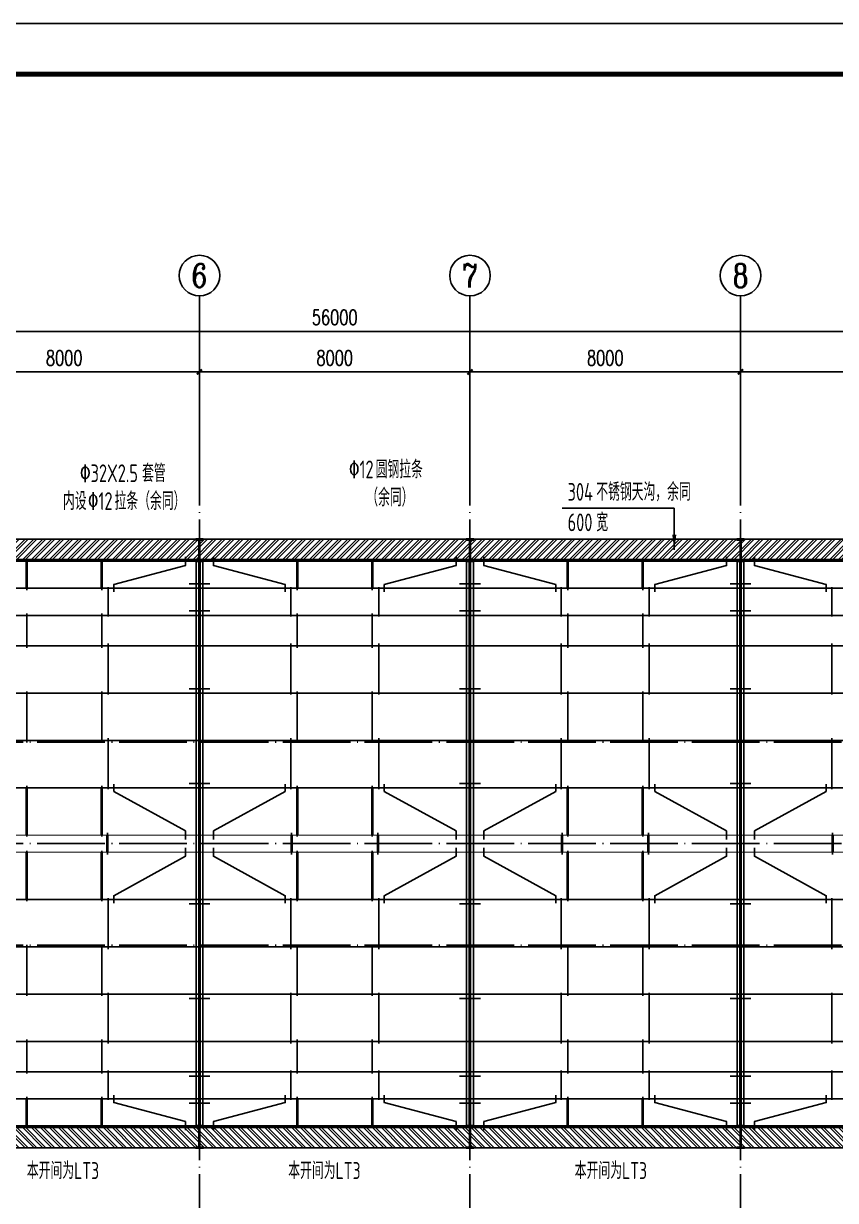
# Model space of a CAD drawing. Header units: millimetres. Extents: x 4533265 to 4958735, y 18976699 to 19555898.
# Drawn here: x 4598939 to 4622949, y 19097159 to 19131966 of the extents above; entities that cross this region are included whole.
import ezdxf
from ezdxf.enums import TextEntityAlignment as Align

# ---------------------------------------------------------------- set-up
doc = ezdxf.new("R2010")
doc.units = ezdxf.units.MM
doc.header["$LTSCALE"] = 1000
doc.header["$MEASUREMENT"] = 0
doc.linetypes.add('DOTE', pattern=[2.42, 2, -0.2, 0.02, -0.2])
doc.layers.get('Defpoints').update_dxf_attribs({"color": 1})
for name, color, linetype in [('3T_WOOD', 21, 'Continuous'), ('AXIS_TEXT', 7, 'Continuous'), ('AXIS_外部', 171, 'Continuous'), ('DOTE', 250, 'DOTE'), ('S-TEXT', 7, 'Continuous'), ('SURFACE', 6, 'Continuous'), ('TEXT', 7, 'Continuous'), ('TK', 4, 'Continuous'), ('屋面隅撑', 7, 'Continuous'), ('檩条拉条', 253, 'Continuous')]:
    doc.layers.add(name, color=color, linetype=linetype)
doc.layers.add('Pkpm_柱子', color=3, linetype='Continuous', lineweight=35)
doc.styles.add('_TCH_AXIS', font='COMPLEX', dxfattribs={"bigfont": 'GBCBIG'})
doc.styles.add('_TCH_DIM_T3', font='SIMPLEX', dxfattribs={"width": 0.705882, "bigfont": 'GBCBIG'})
doc.styles.add('COMPLEX', font='COMPLEX')
doc.styles.add('TSSD_Label', font='tssdeng.shx', dxfattribs={"width": 0.7, "bigfont": 'hztxt.shx'})
doc.styles.add('TSSD_REIN', font='tssdeng.shx', dxfattribs={"width": 0.7, "bigfont": 'tssdchn.shx'})
doc.dimstyles.new('_TCH_ARCH&&150', dxfattribs={"dimtxt": 446.25, "dimasz": 150, "dimexe": 375, "dimexo": 450, "dimgap": 189.375, "dimtad": 1, "dimdec": 0, "dimzin": 0, "dimdsep": 46, "dimtxsty": '_TCH_DIM_T3', "dimblk": 'ARCHTICK', "dimcen": 0.09, "dimclrt": 7, "dimazin": 2, "dimtfac": 1, "dimtdec": 0, "dimtix": 1, "dimtmove": 2, "dimatfit": 3, "dimfxl": 0, "dimtolj": 1, "dimtzin": 0, "dimarcsym": 0})

# ---------------------------------------------------------------- blocks, each defined once
blk = doc.blocks.new('Q3421321321')
at = {"layer": '屋面隅撑', "color": 11, "const_width": 50}
for points in [[(4580351, 19207264), (4580976, 19207264)], [(4580351, 19206464), (4580976, 19206464)], [(4580351, 19204164), (4580976, 19204164)], [(4580351, 19201364), (4580976, 19201364)], [(4580351, 19197805), (4580976, 19197805)], [(4580351, 19195005), (4580976, 19195005)], [(4580351, 19192705), (4580976, 19192705)], [(4580351, 19191905), (4580976, 19191905)]]:
    blk.add_lwpolyline(points, dxfattribs=at)
blk = doc.blocks.new('GeYuanFrame_05140620', base_point=(18.76, 4.34))
at = {"layer": 'TK'}
blk.add_line((43.76, 414.34), (602.76, 414.34), dxfattribs=at)
blk.add_lwpolyline([(18.76, 424.34), (612.76, 424.34), (612.76, 4.34), (18.76, 4.34), (18.76, 424.34)], dxfattribs=at)
at = {"layer": 'TK', "const_width": 1}
blk.add_lwpolyline([(602.76, 414.34), (43.76, 414.34), (43.76, 14.34), (602.76, 14.34)], close=True, dxfattribs=at)
blk = doc.blocks.new('_ArchTick')
at = {"color": 0, "linetype": 'ByBlock', "const_width": 0.4}
blk.add_lwpolyline([(-0.5, -0.5), (0.5, 0.5)], dxfattribs=at)
blk = doc.blocks.new('*D726')
at = {"layer": 'AXIS_外部', "color": 0, "lineweight": -2}
for p, q in [((4596141, 19118363), (4596141, 19122038)), ((4604141, 19118363), (4604141, 19122038)), ((4596141, 19121663), (4604141, 19121663))]:
    blk.add_line(p, q, dxfattribs=at)
at = {"layer": 'Defpoints', "color": 0}
for p in [(4604141, 19121663), (4596141, 19117913), (4604141, 19117913)]:
    blk.add_point(p, dxfattribs=at)
at = {"layer": 'AXIS_外部', "color": 0, "lineweight": -2, "xscale": 150, "yscale": 150, "zscale": 150, "rotation": 180}
blk.add_blockref('_ArchTick', (4596141, 19121663), dxfattribs=at)
at = {"layer": 'AXIS_外部', "color": 0, "lineweight": -2, "xscale": 150, "yscale": 150, "zscale": 150}
blk.add_blockref('_ArchTick', (4604141, 19121663), dxfattribs=at)
at = {"layer": 'AXIS_外部', "color": 7, "insert": (4600141, 19122075), "char_height": 446.2, "attachment_point": 5, "style": '_TCH_DIM_T3'}
blk.add_mtext('\\A1;8000', dxfattribs=at)
blk = doc.blocks.new('*D727')
at = {"layer": 'AXIS_外部', "color": 0, "lineweight": -2}
for p, q in [((4604141, 19118363), (4604141, 19122038)), ((4612141, 19118363), (4612141, 19122038)), ((4604141, 19121663), (4612141, 19121663))]:
    blk.add_line(p, q, dxfattribs=at)
at = {"layer": 'Defpoints', "color": 0}
for p in [(4612141, 19121663), (4604141, 19117913), (4612141, 19117913)]:
    blk.add_point(p, dxfattribs=at)
at = {"layer": 'AXIS_外部', "color": 0, "lineweight": -2, "xscale": 150, "yscale": 150, "zscale": 150, "rotation": 180}
blk.add_blockref('_ArchTick', (4604141, 19121663), dxfattribs=at)
at = {"layer": 'AXIS_外部', "color": 0, "lineweight": -2, "xscale": 150, "yscale": 150, "zscale": 150}
blk.add_blockref('_ArchTick', (4612141, 19121663), dxfattribs=at)
at = {"layer": 'AXIS_外部', "color": 7, "insert": (4608141, 19122075), "char_height": 446.2, "attachment_point": 5, "style": '_TCH_DIM_T3'}
blk.add_mtext('\\A1;8000', dxfattribs=at)
blk = doc.blocks.new('*D728')
at = {"layer": 'AXIS_外部', "color": 0, "lineweight": -2}
for p, q in [((4612141, 19118363), (4612141, 19122038)), ((4620141, 19118363), (4620141, 19122038)), ((4612141, 19121663), (4620141, 19121663))]:
    blk.add_line(p, q, dxfattribs=at)
at = {"layer": 'Defpoints', "color": 0}
for p in [(4620141, 19121663), (4612141, 19117913), (4620141, 19117913)]:
    blk.add_point(p, dxfattribs=at)
at = {"layer": 'AXIS_外部', "color": 0, "lineweight": -2, "xscale": 150, "yscale": 150, "zscale": 150, "rotation": 180}
blk.add_blockref('_ArchTick', (4612141, 19121663), dxfattribs=at)
at = {"layer": 'AXIS_外部', "color": 0, "lineweight": -2, "xscale": 150, "yscale": 150, "zscale": 150}
blk.add_blockref('_ArchTick', (4620141, 19121663), dxfattribs=at)
at = {"layer": 'AXIS_外部', "color": 7, "insert": (4616141, 19122075), "char_height": 446.2, "attachment_point": 5, "style": '_TCH_DIM_T3'}
blk.add_mtext('\\A1;8000', dxfattribs=at)
blk = doc.blocks.new('*D729')
at = {"layer": 'AXIS_外部', "color": 0, "lineweight": -2}
for p, q in [((4620141, 19118363), (4620141, 19122038)), ((4628141, 19118363), (4628141, 19122038)), ((4620141, 19121663), (4628141, 19121663))]:
    blk.add_line(p, q, dxfattribs=at)
at = {"layer": 'Defpoints', "color": 0}
for p in [(4628141, 19121663), (4620141, 19117913), (4628141, 19117913)]:
    blk.add_point(p, dxfattribs=at)
at = {"layer": 'AXIS_外部', "color": 0, "lineweight": -2, "xscale": 150, "yscale": 150, "zscale": 150, "rotation": 180}
blk.add_blockref('_ArchTick', (4620141, 19121663), dxfattribs=at)
at = {"layer": 'AXIS_外部', "color": 0, "lineweight": -2, "xscale": 150, "yscale": 150, "zscale": 150}
blk.add_blockref('_ArchTick', (4628141, 19121663), dxfattribs=at)
at = {"layer": 'AXIS_外部', "color": 7, "insert": (4624141, 19122075), "char_height": 446.2, "attachment_point": 5, "style": '_TCH_DIM_T3'}
blk.add_mtext('\\A1;8000', dxfattribs=at)
blk = doc.blocks.new('*D731')
at = {"layer": 'AXIS_外部', "color": 0, "lineweight": -2}
for p, q in [((4580141, 19118363), (4580141, 19123238)), ((4636141, 19118363), (4636141, 19123238)), ((4580141, 19122863), (4636141, 19122863))]:
    blk.add_line(p, q, dxfattribs=at)
at = {"layer": 'Defpoints', "color": 0}
for p in [(4636141, 19122863), (4580141, 19117913), (4636141, 19117913)]:
    blk.add_point(p, dxfattribs=at)
at = {"layer": 'AXIS_外部', "color": 0, "lineweight": -2, "xscale": 150, "yscale": 150, "zscale": 150, "rotation": 180}
blk.add_blockref('_ArchTick', (4580141, 19122863), dxfattribs=at)
at = {"layer": 'AXIS_外部', "color": 0, "lineweight": -2, "xscale": 150, "yscale": 150, "zscale": 150}
blk.add_blockref('_ArchTick', (4636141, 19122863), dxfattribs=at)
at = {"layer": 'AXIS_外部', "color": 7, "insert": (4608141, 19123275), "char_height": 446.2, "attachment_point": 5, "style": '_TCH_DIM_T3'}
blk.add_mtext('\\A1;56000', dxfattribs=at)
blk = doc.blocks.new('_AXISO')
blk.add_circle((0, 0), 0.5)
at = {"layer": 'AXIS_TEXT', "style": 'COMPLEX', "width": 1.041667}
blk.add_attdef('A', text='', height=0.56, dxfattribs=at).set_placement((-0.25, -0.28), (0.25, -0.28), align=Align.FIT)

msp = doc.modelspace()

# ---------------------------------------------------------------- hatches: boundary and pattern name
at = {"ltscale": 0.5}
h = msp.add_hatch(dxfattribs=at)
h.set_pattern_fill('金属', color=1, scale=75, angle=-360, style=0)
h.set_pattern_definition([(45, (3000748.06, 19140758.5), (-132.582521, 132.582521), []), (45, (3000836.45, 19140758.5), (-132.582521, 132.582521), [])])
h.paths.add_polyline_path([(4580141.1, 19116113.4), (4636141.1, 19116113.4), (4636141.1, 19116713.4), (4580141.1, 19116713.4)])
h = msp.add_hatch(dxfattribs=at)
h.set_pattern_fill('金属', color=1, scale=75, angle=-360, style=0)
h.set_pattern_definition([(315, (3000748.06, 19074668.27), (-132.582521, -132.582521), []), (315, (3000836.45, 19074668.27), (-132.582521, -132.582521), [])])
h.paths.add_polyline_path([(4580141.1, 19099313.4), (4636141.1, 19099313.4), (4636141.1, 19098713.4), (4580141.1, 19098713.4)])
at = {"layer": 'Pkpm_柱子'}
for points in [[(4604251.1, 19116713.4), (4604251.1, 19116701.4), (4604146.1, 19116701.4), (4604146.1, 19116075.4), (4604251.1, 19116075.4), (4604251.1, 19116063.4), (4604031.1, 19116063.4), (4604031.1, 19116075.4), (4604136.1, 19116075.4), (4604136.1, 19116701.4), (4604031.1, 19116701.4), (4604031.1, 19116713.4)], [(4612251.1, 19116713.4), (4612251.1, 19116701.4), (4612146.1, 19116701.4), (4612146.1, 19116075.4), (4612251.1, 19116075.4), (4612251.1, 19116063.4), (4612031.1, 19116063.4), (4612031.1, 19116075.4), (4612136.1, 19116075.4), (4612136.1, 19116701.4), (4612031.1, 19116701.4), (4612031.1, 19116713.4)], [(4620251.1, 19116713.4), (4620251.1, 19116701.4), (4620146.1, 19116701.4), (4620146.1, 19116075.4), (4620251.1, 19116075.4), (4620251.1, 19116063.4), (4620031.1, 19116063.4), (4620031.1, 19116075.4), (4620136.1, 19116075.4), (4620136.1, 19116701.4), (4620031.1, 19116701.4), (4620031.1, 19116713.4)], [(4604251.1, 19099363.4), (4604251.1, 19099351.4), (4604146.1, 19099351.4), (4604146.1, 19098725.4), (4604251.1, 19098725.4), (4604251.1, 19098713.4), (4604031.1, 19098713.4), (4604031.1, 19098725.4), (4604136.1, 19098725.4), (4604136.1, 19099351.4), (4604031.1, 19099351.4), (4604031.1, 19099363.4)], [(4612251.1, 19099363.4), (4612251.1, 19099351.4), (4612146.1, 19099351.4), (4612146.1, 19098725.4), (4612251.1, 19098725.4), (4612251.1, 19098713.4), (4612031.1, 19098713.4), (4612031.1, 19098725.4), (4612136.1, 19098725.4), (4612136.1, 19099351.4), (4612031.1, 19099351.4), (4612031.1, 19099363.4)], [(4620251.1, 19099363.4), (4620251.1, 19099351.4), (4620146.1, 19099351.4), (4620146.1, 19098725.4), (4620251.1, 19098725.4), (4620251.1, 19098713.4), (4620031.1, 19098713.4), (4620031.1, 19098725.4), (4620136.1, 19098725.4), (4620136.1, 19099351.4), (4620031.1, 19099351.4), (4620031.1, 19099363.4)]]:
    msp.add_hatch(color=256, dxfattribs=at).paths.add_polyline_path(points)

# ---------------------------------------------------------------- linework, layer by layer
at = {"color": 2}
for p, q in [((4599032.4, 19116102.1), (4599032.4, 19115206.6)), ((4601249.7, 19116102.1), (4601249.7, 19115206.6)), ((4607032.4, 19116102.1), (4607032.4, 19115206.6)), ((4609249.7, 19116102.1), (4609249.7, 19115206.6)), ((4615032.4, 19116102.1), (4615032.4, 19115206.6)), ((4617249.7, 19116102.1), (4617249.7, 19115206.6)), ((4601443.4, 19114427), (4601443.4, 19115293.4)), ((4606838.7, 19114427), (4606838.7, 19115293.4)), ((4609443.4, 19114427), (4609443.4, 19115293.4)), ((4614838.7, 19114427), (4614838.7, 19115293.4)), ((4617443.4, 19114427), (4617443.4, 19115293.4)), ((4622838.7, 19114427), (4622838.7, 19115293.4)), ((4599032.4, 19113505.3), (4599032.4, 19114516.9)), ((4601249.7, 19113505.3), (4601249.7, 19114516.9)), ((4607032.4, 19113505.3), (4607032.4, 19114516.9)), ((4609249.7, 19113505.3), (4609249.7, 19114516.9)), ((4615032.4, 19113505.3), (4615032.4, 19114516.9)), ((4617249.7, 19113505.3), (4617249.7, 19114516.9)), ((4601443.4, 19112127), (4601443.4, 19113629.1)), ((4606838.7, 19112127), (4606838.7, 19113629.1)), ((4609443.4, 19112127), (4609443.4, 19113629.1)), ((4614838.7, 19112127), (4614838.7, 19113629.1)), ((4617443.4, 19112127), (4617443.4, 19113629.1)), ((4622838.7, 19112127), (4622838.7, 19113629.1)), ((4599032.4, 19110705.3), (4599032.4, 19112214.6)), ((4601249.7, 19110705.3), (4601249.7, 19112214.6)), ((4607032.4, 19110705.3), (4607032.4, 19112214.6)), ((4609249.7, 19110705.3), (4609249.7, 19112214.6)), ((4615032.4, 19110705.3), (4615032.4, 19112214.6)), ((4617249.7, 19110705.3), (4617249.7, 19112214.6)), ((4601443.4, 19109327), (4601443.4, 19110834.5)), ((4606838.7, 19109327), (4606838.7, 19110834.5)), ((4609443.4, 19109327), (4609443.4, 19110834.5)), ((4614838.7, 19109327), (4614838.7, 19110834.5)), ((4617443.4, 19109327), (4617443.4, 19110834.5)), ((4622838.7, 19109327), (4622838.7, 19110834.5)), ((4599032.4, 19107924.4), (4599032.4, 19109419.9)), ((4601249.7, 19107924.4), (4601249.7, 19109419.9)), ((4607032.4, 19107924.4), (4607032.4, 19109419.9)), ((4609249.7, 19107924.4), (4609249.7, 19109419.9)), ((4615032.4, 19107924.4), (4615032.4, 19109419.9)), ((4617249.7, 19107924.4), (4617249.7, 19109419.9)), ((4601417, 19107395), (4601417, 19108035.8)), ((4601417, 19107395), (4601417, 19108035.8)), ((4601417, 19107395), (4601417, 19108035.8)), ((4601417, 19107395), (4601417, 19108035.8)), ((4601417, 19107395), (4601417, 19108035.8)), ((4601417, 19107395), (4601417, 19108035.8)), ((4601417, 19107395), (4601417, 19108035.8)), ((4601417, 19107395), (4601417, 19108035.8)), ((4601417, 19108031.8), (4601417, 19107391)), ((4601417, 19108031.8), (4601417, 19107391)), ((4601417, 19108031.8), (4601417, 19107391)), ((4601417, 19108031.8), (4601417, 19107391)), ((4601417, 19108031.8), (4601417, 19107391)), ((4601417, 19108031.8), (4601417, 19107391)), ((4601417, 19108031.8), (4601417, 19107391)), ((4601417, 19108031.8), (4601417, 19107391)), ((4606865.1, 19107395), (4606865.1, 19108035.8)), ((4606865.1, 19107395), (4606865.1, 19108035.8)), ((4606865.1, 19107395), (4606865.1, 19108035.8)), ((4606865.1, 19107395), (4606865.1, 19108035.8)), ((4606865.1, 19107395), (4606865.1, 19108035.8)), ((4606865.1, 19107395), (4606865.1, 19108035.8)), ((4606865.1, 19107395), (4606865.1, 19108035.8)), ((4606865.1, 19107395), (4606865.1, 19108035.8)), ((4606865.1, 19108031.8), (4606865.1, 19107391)), ((4606865.1, 19108031.8), (4606865.1, 19107391)), ((4606865.1, 19108031.8), (4606865.1, 19107391)), ((4606865.1, 19108031.8), (4606865.1, 19107391)), ((4606865.1, 19108031.8), (4606865.1, 19107391)), ((4606865.1, 19108031.8), (4606865.1, 19107391)), ((4606865.1, 19108031.8), (4606865.1, 19107391)), ((4606865.1, 19108031.8), (4606865.1, 19107391)), ((4609417, 19107395), (4609417, 19108035.8)), ((4609417, 19107395), (4609417, 19108035.8)), ((4609417, 19107395), (4609417, 19108035.8)), ((4609417, 19107395), (4609417, 19108035.8)), ((4609417, 19107395), (4609417, 19108035.8)), ((4609417, 19107395), (4609417, 19108035.8)), ((4609417, 19107395), (4609417, 19108035.8)), ((4609417, 19107395), (4609417, 19108035.8)), ((4609417, 19108031.8), (4609417, 19107391)), ((4609417, 19108031.8), (4609417, 19107391)), ((4609417, 19108031.8), (4609417, 19107391)), ((4609417, 19108031.8), (4609417, 19107391)), ((4609417, 19108031.8), (4609417, 19107391)), ((4609417, 19108031.8), (4609417, 19107391)), ((4609417, 19108031.8), (4609417, 19107391)), ((4609417, 19108031.8), (4609417, 19107391)), ((4614865.1, 19107395), (4614865.1, 19108035.8)), ((4614865.1, 19107395), (4614865.1, 19108035.8)), ((4614865.1, 19107395), (4614865.1, 19108035.8)), ((4614865.1, 19107395), (4614865.1, 19108035.8)), ((4614865.1, 19107395), (4614865.1, 19108035.8)), ((4614865.1, 19107395), (4614865.1, 19108035.8)), ((4614865.1, 19107395), (4614865.1, 19108035.8)), ((4614865.1, 19107395), (4614865.1, 19108035.8)), ((4614865.1, 19108031.8), (4614865.1, 19107391)), ((4614865.1, 19108031.8), (4614865.1, 19107391)), ((4614865.1, 19108031.8), (4614865.1, 19107391)), ((4614865.1, 19108031.8), (4614865.1, 19107391)), ((4614865.1, 19108031.8), (4614865.1, 19107391)), ((4614865.1, 19108031.8), (4614865.1, 19107391)), ((4614865.1, 19108031.8), (4614865.1, 19107391)), ((4614865.1, 19108031.8), (4614865.1, 19107391)), ((4617417, 19107395), (4617417, 19108035.8)), ((4617417, 19107395), (4617417, 19108035.8)), ((4617417, 19107395), (4617417, 19108035.8)), ((4617417, 19107395), (4617417, 19108035.8)), ((4617417, 19107395), (4617417, 19108035.8)), ((4617417, 19107395), (4617417, 19108035.8)), ((4617417, 19107395), (4617417, 19108035.8)), ((4617417, 19107395), (4617417, 19108035.8)), ((4617417, 19108031.8), (4617417, 19107391)), ((4617417, 19108031.8), (4617417, 19107391)), ((4617417, 19108031.8), (4617417, 19107391)), ((4617417, 19108031.8), (4617417, 19107391)), ((4617417, 19108031.8), (4617417, 19107391)), ((4617417, 19108031.8), (4617417, 19107391)), ((4617417, 19108031.8), (4617417, 19107391)), ((4617417, 19108031.8), (4617417, 19107391)), ((4622865.1, 19107395), (4622865.1, 19108035.8)), ((4622865.1, 19107395), (4622865.1, 19108035.8)), ((4622865.1, 19107395), (4622865.1, 19108035.8)), ((4622865.1, 19107395), (4622865.1, 19108035.8)), ((4622865.1, 19107395), (4622865.1, 19108035.8)), ((4622865.1, 19107395), (4622865.1, 19108035.8)), ((4622865.1, 19107395), (4622865.1, 19108035.8)), ((4622865.1, 19107395), (4622865.1, 19108035.8)), ((4622865.1, 19108031.8), (4622865.1, 19107391)), ((4622865.1, 19108031.8), (4622865.1, 19107391)), ((4622865.1, 19108031.8), (4622865.1, 19107391)), ((4622865.1, 19108031.8), (4622865.1, 19107391)), ((4622865.1, 19108031.8), (4622865.1, 19107391)), ((4622865.1, 19108031.8), (4622865.1, 19107391)), ((4622865.1, 19108031.8), (4622865.1, 19107391)), ((4622865.1, 19108031.8), (4622865.1, 19107391)), ((4599032.4, 19107502.3), (4599032.4, 19106006.8)), ((4601249.7, 19107502.3), (4601249.7, 19106006.8)), ((4607032.4, 19107502.3), (4607032.4, 19106006.8)), ((4609249.7, 19107502.3), (4609249.7, 19106006.8)), ((4615032.4, 19107502.3), (4615032.4, 19106006.8)), ((4617249.7, 19107502.3), (4617249.7, 19106006.8)), ((4601443.4, 19106099.7), (4601443.4, 19104592.3)), ((4606838.7, 19106099.7), (4606838.7, 19104592.3)), ((4609443.4, 19106099.7), (4609443.4, 19104592.3)), ((4614838.7, 19106099.7), (4614838.7, 19104592.3)), ((4617443.4, 19106099.7), (4617443.4, 19104592.3)), ((4622838.7, 19106099.7), (4622838.7, 19104592.3)), ((4599032.4, 19104721.4), (4599032.4, 19103212.2)), ((4601249.7, 19104721.4), (4601249.7, 19103212.2)), ((4607032.4, 19104721.4), (4607032.4, 19103212.2)), ((4609249.7, 19104721.4), (4609249.7, 19103212.2)), ((4615032.4, 19104721.4), (4615032.4, 19103212.2)), ((4617249.7, 19104721.4), (4617249.7, 19103212.2)), ((4601443.4, 19103299.7), (4601443.4, 19101797.7)), ((4606838.7, 19103299.7), (4606838.7, 19101797.7)), ((4609443.4, 19103299.7), (4609443.4, 19101797.7)), ((4614838.7, 19103299.7), (4614838.7, 19101797.7)), ((4617443.4, 19103299.7), (4617443.4, 19101797.7)), ((4622838.7, 19103299.7), (4622838.7, 19101797.7)), ((4599032.4, 19101921.4), (4599032.4, 19100909.8)), ((4601249.7, 19101921.4), (4601249.7, 19100909.8)), ((4607032.4, 19101921.4), (4607032.4, 19100909.8)), ((4609249.7, 19101921.4), (4609249.7, 19100909.8)), ((4615032.4, 19101921.4), (4615032.4, 19100909.8)), ((4617249.7, 19101921.4), (4617249.7, 19100909.8)), ((4601443.4, 19100999.7), (4601443.4, 19100133.4)), ((4606838.7, 19100999.7), (4606838.7, 19100133.4)), ((4609443.4, 19100999.7), (4609443.4, 19100133.4)), ((4614838.7, 19100999.7), (4614838.7, 19100133.4)), ((4617443.4, 19100999.7), (4617443.4, 19100133.4)), ((4622838.7, 19100999.7), (4622838.7, 19100133.4)), ((4599032.4, 19099324.7), (4599032.4, 19100220.2)), ((4601249.7, 19099324.7), (4601249.7, 19100220.2)), ((4607032.4, 19099324.7), (4607032.4, 19100220.2)), ((4609249.7, 19099324.7), (4609249.7, 19100220.2)), ((4615032.4, 19099324.7), (4615032.4, 19100220.2)), ((4617249.7, 19099324.7), (4617249.7, 19100220.2))]:
    msp.add_line(p, q, dxfattribs=at)
at = {"color": 35, "linetype": 'ByBlock', "ltscale": 3}
for p, q in [((4604041.1, 19116063.4), (4604041.1, 19099363.4)), ((4604121.1, 19116063.4), (4604121.1, 19099363.4)), ((4604161.1, 19116063.4), (4604161.1, 19099363.4)), ((4604241.1, 19116063.4), (4604241.1, 19099363.4)), ((4612041.1, 19116063.4), (4612041.1, 19099363.4)), ((4612121.1, 19116063.4), (4612121.1, 19099363.4)), ((4612161.1, 19116063.4), (4612161.1, 19099363.4)), ((4612241.1, 19116063.4), (4612241.1, 19099363.4)), ((4620041.1, 19116063.4), (4620041.1, 19099363.4)), ((4620121.1, 19116063.4), (4620121.1, 19099363.4)), ((4620161.1, 19116063.4), (4620161.1, 19099363.4)), ((4620241.1, 19116063.4), (4620241.1, 19099363.4))]:
    msp.add_line(p, q, dxfattribs=at)
for points in [[(4580141.1, 19116113.4), (4636141.1, 19116113.4), (4636141.1, 19116713.4), (4580141.1, 19116713.4)], [(4580141.1, 19099313.4), (4636141.1, 19099313.4), (4636141.1, 19098713.4), (4580141.1, 19098713.4)]]:
    msp.add_lwpolyline(points, close=True)
at = {"ltscale": 0.5}
for points in [[(4603727.8, 19116189.5), (4603727.8, 19115937), (4601606.1, 19115371.5), (4601606.1, 19115155)], [(4604554.3, 19116189.5), (4604554.3, 19115937), (4606676, 19115371.5), (4606676, 19115155)], [(4611727.8, 19116189.5), (4611727.8, 19115937), (4609606.1, 19115371.5), (4609606.1, 19115155)], [(4612554.3, 19116189.5), (4612554.3, 19115937), (4614676, 19115371.5), (4614676, 19115155)], [(4619727.8, 19116189.5), (4619727.8, 19115937), (4617606.1, 19115371.5), (4617606.1, 19115155)], [(4620554.3, 19116189.5), (4620554.3, 19115937), (4622676, 19115371.5), (4622676, 19115155)], [(4603727.8, 19107837), (4603727.8, 19108089.5), (4601606.1, 19109255), (4601606.1, 19109471.5)], [(4604554.3, 19107837), (4604554.3, 19108089.5), (4606676, 19109255), (4606676, 19109471.5)], [(4611727.8, 19107837), (4611727.8, 19108089.5), (4609606.1, 19109255), (4609606.1, 19109471.5)], [(4612554.3, 19107837), (4612554.3, 19108089.5), (4614676, 19109255), (4614676, 19109471.5)], [(4619727.8, 19107837), (4619727.8, 19108089.5), (4617606.1, 19109255), (4617606.1, 19109471.5)], [(4620554.3, 19107837), (4620554.3, 19108089.5), (4622676, 19109255), (4622676, 19109471.5)], [(4603727.8, 19107589.8), (4603727.8, 19107337.3), (4601606.1, 19106171.8), (4601606.1, 19105955.3)], [(4604554.3, 19107589.8), (4604554.3, 19107337.3), (4606676, 19106171.8), (4606676, 19105955.3)], [(4611727.8, 19107589.8), (4611727.8, 19107337.3), (4609606.1, 19106171.8), (4609606.1, 19105955.3)], [(4612554.3, 19107589.8), (4612554.3, 19107337.3), (4614676, 19106171.8), (4614676, 19105955.3)], [(4619727.8, 19107589.8), (4619727.8, 19107337.3), (4617606.1, 19106171.8), (4617606.1, 19105955.3)], [(4620554.3, 19107589.8), (4620554.3, 19107337.3), (4622676, 19106171.8), (4622676, 19105955.3)], [(4603727.8, 19099237.3), (4603727.8, 19099489.8), (4601606.1, 19100055.3), (4601606.1, 19100271.8)], [(4604554.3, 19099237.3), (4604554.3, 19099489.8), (4606676, 19100055.3), (4606676, 19100271.8)], [(4611727.8, 19099237.3), (4611727.8, 19099489.8), (4609606.1, 19100055.3), (4609606.1, 19100271.8)], [(4612554.3, 19099237.3), (4612554.3, 19099489.8), (4614676, 19100055.3), (4614676, 19100271.8)], [(4619727.8, 19099237.3), (4619727.8, 19099489.8), (4617606.1, 19100055.3), (4617606.1, 19100271.8)], [(4620554.3, 19099237.3), (4620554.3, 19099489.8), (4622676, 19100055.3), (4622676, 19100271.8)]]:
    msp.add_lwpolyline(points, dxfattribs=at)
at = {"layer": 'AXIS_外部'}
for p, q in [((4604141.1, 19117912.8), (4604141.1, 19123912.8)), ((4612141.1, 19117912.8), (4612141.1, 19123912.8)), ((4620141.1, 19117912.8), (4620141.1, 19123912.8))]:
    msp.add_line(p, q, dxfattribs=at)
at = {"layer": 'DOTE'}
for p, q in [((4604141.1, 19119713.4), (4604141.1, 19095713.4)), ((4612141.1, 19119713.4), (4612141.1, 19095713.4)), ((4620141.1, 19119713.4), (4620141.1, 19095713.4)), ((4579984.6, 19116713.4), (4636613.4, 19116713.4)), ((4579984.6, 19110713.4), (4636613.4, 19110713.4)), ((4579984.6, 19107713.4), (4636613.4, 19107713.4)), ((4579984.6, 19104713.4), (4636613.4, 19104713.4)), ((4579984.6, 19098713.4), (4636613.4, 19098713.4))]:
    msp.add_line(p, q, dxfattribs=at)
at = {"layer": 'Pkpm_柱子'}
for points in [[(4604251.1, 19116713.4), (4604251.1, 19116701.4), (4604146.1, 19116701.4), (4604146.1, 19116075.4), (4604251.1, 19116075.4), (4604251.1, 19116063.4), (4604031.1, 19116063.4), (4604031.1, 19116075.4), (4604136.1, 19116075.4), (4604136.1, 19116701.4), (4604031.1, 19116701.4), (4604031.1, 19116713.4)], [(4612251.1, 19116713.4), (4612251.1, 19116701.4), (4612146.1, 19116701.4), (4612146.1, 19116075.4), (4612251.1, 19116075.4), (4612251.1, 19116063.4), (4612031.1, 19116063.4), (4612031.1, 19116075.4), (4612136.1, 19116075.4), (4612136.1, 19116701.4), (4612031.1, 19116701.4), (4612031.1, 19116713.4)], [(4620251.1, 19116713.4), (4620251.1, 19116701.4), (4620146.1, 19116701.4), (4620146.1, 19116075.4), (4620251.1, 19116075.4), (4620251.1, 19116063.4), (4620031.1, 19116063.4), (4620031.1, 19116075.4), (4620136.1, 19116075.4), (4620136.1, 19116701.4), (4620031.1, 19116701.4), (4620031.1, 19116713.4)], [(4604251.1, 19099363.4), (4604251.1, 19099351.4), (4604146.1, 19099351.4), (4604146.1, 19098725.4), (4604251.1, 19098725.4), (4604251.1, 19098713.4), (4604031.1, 19098713.4), (4604031.1, 19098725.4), (4604136.1, 19098725.4), (4604136.1, 19099351.4), (4604031.1, 19099351.4), (4604031.1, 19099363.4)], [(4612251.1, 19099363.4), (4612251.1, 19099351.4), (4612146.1, 19099351.4), (4612146.1, 19098725.4), (4612251.1, 19098725.4), (4612251.1, 19098713.4), (4612031.1, 19098713.4), (4612031.1, 19098725.4), (4612136.1, 19098725.4), (4612136.1, 19099351.4), (4612031.1, 19099351.4), (4612031.1, 19099363.4)], [(4620251.1, 19099363.4), (4620251.1, 19099351.4), (4620146.1, 19099351.4), (4620146.1, 19098725.4), (4620251.1, 19098725.4), (4620251.1, 19098713.4), (4620031.1, 19098713.4), (4620031.1, 19098725.4), (4620136.1, 19098725.4), (4620136.1, 19099351.4), (4620031.1, 19099351.4), (4620031.1, 19099363.4)]]:
    msp.add_lwpolyline(points, close=True, dxfattribs=at)
at = {"layer": 'S-TEXT', "color": 3}
for p, q in [((4618182.5, 19117634.1), (4614870, 19117634.1)), ((4618182.5, 19116397.7), (4618182.5, 19117634.1))]:
    msp.add_line(p, q, dxfattribs=at)
for points in [[(4603069.2, 19118262.4, 0, 0, 0), (4600232.2, 19118262.4, 0, 0, 0), (4599214.4, 19115960.6, 120, 0, 0), (4599032.4, 19115549.1, 0, 0, 0)], [(4610659.6, 19118359.2, 0, 0, 0), (4608650.1, 19118359.2, 0, 0, 0), (4607048.8, 19115326.5, 120, 0, 0), (4606838.7, 19114928.6, 0, 0, 0)], [(4618182.5, 19116397.7, 0, 120, 0), (4618182.5, 19116847.7, 0, 0, 0)]]:
    msp.add_lwpolyline(points, format="xyseb", dxfattribs=at)
at = {"layer": 'SURFACE'}
for p, q in [((4580151.1, 19116063.3), (4636131.1, 19116063.3)), ((4580151.1, 19115263.3), (4636131.1, 19115263.3)), ((4580151.1, 19114463.3), (4636131.1, 19114463.3)), ((4580151.1, 19113563.3), (4636131.1, 19113563.3)), ((4580151.1, 19112163.3), (4636131.1, 19112163.3)), ((4580151.1, 19110763.3), (4636131.1, 19110763.3)), ((4580151.1, 19109363.3), (4636131.1, 19109363.3)), ((4580151.1, 19106063.5), (4636131.1, 19106063.5)), ((4580151.1, 19104663.5), (4636131.1, 19104663.5)), ((4580151.1, 19103263.5), (4636131.1, 19103263.5)), ((4580151.1, 19101863.5), (4636131.1, 19101863.5)), ((4580151.1, 19100963.5), (4636131.1, 19100963.5)), ((4580151.1, 19100163.5), (4636131.1, 19100163.5)), ((4580151.1, 19099363.5), (4636131.1, 19099363.5))]:
    msp.add_line(p, q, dxfattribs=at)
at = {"layer": 'SURFACE', "color": 4, "const_width": 30}
for points in [[(4580151.1, 19107963.3), (4636131.1, 19107963.3)], [(4580151.1, 19107463.5), (4636131.1, 19107463.5)]]:
    msp.add_lwpolyline(points, dxfattribs=at)
at = {"layer": '檩条拉条', "color": 2, "const_width": 80}
for points in [[(4599032.4, 19115263.3), (4599032.4, 19116063.3)], [(4601249.7, 19115263.3), (4601249.7, 19116063.3)], [(4607032.4, 19115263.3), (4607032.4, 19116063.3)], [(4609249.7, 19115263.3), (4609249.7, 19116063.3)], [(4615032.4, 19115263.3), (4615032.4, 19116063.3)], [(4617249.7, 19115263.3), (4617249.7, 19116063.3)], [(4599032.4, 19109363.3), (4599032.4, 19107963.3)], [(4601249.7, 19109363.3), (4601249.7, 19107963.3)], [(4607032.4, 19109363.3), (4607032.4, 19107963.3)], [(4609249.7, 19109363.3), (4609249.7, 19107963.3)], [(4615032.4, 19109363.3), (4615032.4, 19107963.3)], [(4617249.7, 19109363.3), (4617249.7, 19107963.3)], [(4601417, 19107473.1), (4601417, 19107973.1)], [(4601417, 19107473.1), (4601417, 19107973.1)], [(4601417, 19107473.1), (4601417, 19107973.1)], [(4601417, 19107473.1), (4601417, 19107973.1)], [(4606865.1, 19107473.1), (4606865.1, 19107973.1)], [(4606865.1, 19107473.1), (4606865.1, 19107973.1)], [(4606865.1, 19107473.1), (4606865.1, 19107973.1)], [(4606865.1, 19107473.1), (4606865.1, 19107973.1)], [(4609417, 19107473.1), (4609417, 19107973.1)], [(4609417, 19107473.1), (4609417, 19107973.1)], [(4609417, 19107473.1), (4609417, 19107973.1)], [(4609417, 19107473.1), (4609417, 19107973.1)], [(4614865.1, 19107473.1), (4614865.1, 19107973.1)], [(4614865.1, 19107473.1), (4614865.1, 19107973.1)], [(4614865.1, 19107473.1), (4614865.1, 19107973.1)], [(4614865.1, 19107473.1), (4614865.1, 19107973.1)], [(4617417, 19107473.1), (4617417, 19107973.1)], [(4617417, 19107473.1), (4617417, 19107973.1)], [(4617417, 19107473.1), (4617417, 19107973.1)], [(4617417, 19107473.1), (4617417, 19107973.1)], [(4622865.1, 19107473.1), (4622865.1, 19107973.1)], [(4622865.1, 19107473.1), (4622865.1, 19107973.1)], [(4622865.1, 19107473.1), (4622865.1, 19107973.1)], [(4622865.1, 19107473.1), (4622865.1, 19107973.1)], [(4601417, 19107953.7), (4601417, 19107453.7)], [(4601417, 19107953.7), (4601417, 19107453.7)], [(4601417, 19107953.7), (4601417, 19107453.7)], [(4601417, 19107953.7), (4601417, 19107453.7)], [(4606865.1, 19107953.7), (4606865.1, 19107453.7)], [(4606865.1, 19107953.7), (4606865.1, 19107453.7)], [(4606865.1, 19107953.7), (4606865.1, 19107453.7)], [(4606865.1, 19107953.7), (4606865.1, 19107453.7)], [(4609417, 19107953.7), (4609417, 19107453.7)], [(4609417, 19107953.7), (4609417, 19107453.7)], [(4609417, 19107953.7), (4609417, 19107453.7)], [(4609417, 19107953.7), (4609417, 19107453.7)], [(4614865.1, 19107953.7), (4614865.1, 19107453.7)], [(4614865.1, 19107953.7), (4614865.1, 19107453.7)], [(4614865.1, 19107953.7), (4614865.1, 19107453.7)], [(4614865.1, 19107953.7), (4614865.1, 19107453.7)], [(4617417, 19107953.7), (4617417, 19107453.7)], [(4617417, 19107953.7), (4617417, 19107453.7)], [(4617417, 19107953.7), (4617417, 19107453.7)], [(4617417, 19107953.7), (4617417, 19107453.7)], [(4622865.1, 19107953.7), (4622865.1, 19107453.7)], [(4622865.1, 19107953.7), (4622865.1, 19107453.7)], [(4622865.1, 19107953.7), (4622865.1, 19107453.7)], [(4622865.1, 19107953.7), (4622865.1, 19107453.7)], [(4599032.4, 19106063.5), (4599032.4, 19107463.5)], [(4601249.7, 19106063.5), (4601249.7, 19107463.5)], [(4607032.4, 19106063.5), (4607032.4, 19107463.5)], [(4609249.7, 19106063.5), (4609249.7, 19107463.5)], [(4615032.4, 19106063.5), (4615032.4, 19107463.5)], [(4617249.7, 19106063.5), (4617249.7, 19107463.5)], [(4599032.4, 19100163.5), (4599032.4, 19099363.5)], [(4601249.7, 19100163.5), (4601249.7, 19099363.5)], [(4607032.4, 19100163.5), (4607032.4, 19099363.5)], [(4609249.7, 19100163.5), (4609249.7, 19099363.5)], [(4615032.4, 19100163.5), (4615032.4, 19099363.5)], [(4617249.7, 19100163.5), (4617249.7, 19099363.5)]]:
    msp.add_lwpolyline(points, dxfattribs=at)

# ---------------------------------------------------------------- block references
at = {"layer": '3T_WOOD', "xscale": 150, "yscale": 150, "zscale": 150}
msp.add_blockref('GeYuanFrame_05140620', (4567584.4, 19068966.2), dxfattribs=at)
at = {"layer": '3T_WOOD'}
for p in [(23477.8, -91871.1), (31477.8, -91871.1), (39477.8, -91871.1)]:
    msp.add_blockref('Q3421321321', p, dxfattribs=at)
at = {"layer": 'AXIS_外部'}
ref = msp.add_blockref('_AXISO', (4604141.1, 19124512.8), dxfattribs=dict(at, xscale=1200, yscale=1200, zscale=1200))
ref.add_attrib('A', '6', dxfattribs={"layer": 'AXIS_TEXT', "height": 698.9, "style": '_TCH_AXIS'}).set_placement((4603908.1, 19124163.4), (4604374, 19124163.4), align=Align.FIT)
ref = msp.add_blockref('_AXISO', (4612141.1, 19124512.8), dxfattribs=dict(at, xscale=1200, yscale=1200, zscale=1200))
ref.add_attrib('A', '7', dxfattribs={"layer": 'AXIS_TEXT', "height": 698.9, "style": '_TCH_AXIS'}).set_placement((4611908.1, 19124163.4), (4612374, 19124163.4), align=Align.FIT)
ref = msp.add_blockref('_AXISO', (4620141.1, 19124512.8), dxfattribs=dict(at, xscale=1200, yscale=1200, zscale=1200))
ref.add_attrib('A', '8', dxfattribs={"layer": 'AXIS_TEXT', "height": 698.9, "style": '_TCH_AXIS'}).set_placement((4619908.1, 19124163.4), (4620374, 19124163.4), align=Align.FIT)

# ---------------------------------------------------------------- texts
at = {"layer": 'S-TEXT', "color": 3, "style": 'TSSD_REIN', "width": 0.7}
for s, p in [('%%13032X2.5', (4600607.3, 19118403.3)), ('套管', (4602444.8, 19118403.3)), ('内设', (4600104.5, 19117579.9)), ('%%13012', (4600839.5, 19117579.9)), ('拉条（余同）', (4601631, 19117579.9))]:
    msp.add_text(s, height=525, rotation=0, dxfattribs=at).set_placement(p)
for s, p in [('%%13012', (4608560.3, 19118516.7)), ('圆钢拉条', (4609351.8, 19118516.7)), ('（余同）', (4609074.7, 19117689.1))]:
    msp.add_text(s, height=525, dxfattribs=at).set_placement(p)
at = {"layer": 'S-TEXT', "style": 'TSSD_REIN', "width": 0.7}
for s, p in [('304', (4615027.5, 19117853.6)), ('不锈钢天沟，余同', (4615875.6, 19117853.6)), ('600', (4615027.5, 19116951.6)), ('宽', (4615875.6, 19116951.6))]:
    msp.add_text(s, height=525, dxfattribs=at).set_placement(p)
at = {"layer": 'TEXT', "style": 'TSSD_Label', "width": 0.7}
for p in [(4599034.7, 19097791.6), (4606767, 19097791.6), (4615238.2, 19097791.6)]:
    msp.add_text('本开间为LT3', height=500, dxfattribs=at).set_placement(p)

# ---------------------------------------------------------------- dimensions: what is measured, and where the dimension line sits
at = {"layer": 'AXIS_外部'}
for p1, p2, distance, picture, middle in [((4580141.1, 19117912.8), (4636141.1, 19117912.8), 4950, '*D731', (4608141.1, 19123275.3)), ((4596141.1, 19117912.8), (4604141.1, 19117912.8), 3750, '*D726', (4600141.1, 19122075.3)), ((4604141.1, 19117912.8), (4612141.1, 19117912.8), 3750, '*D727', (4608141.1, 19122075.3)), ((4612141.1, 19117912.8), (4620141.1, 19117912.8), 3750, '*D728', (4616141.1, 19122075.3)), ((4620141.1, 19117912.8), (4628141.1, 19117912.8), 3750, '*D729', (4624141.1, 19122075.3))]:
    dim = msp.add_aligned_dim(p1=p1, p2=p2, distance=distance, dimstyle='_TCH_ARCH&&150', dxfattribs=at)
    dim.commit()
    dim.dimension.update_dxf_attribs({"geometry": picture, "text_midpoint": middle})

doc.saveas('drawing.dxf')
